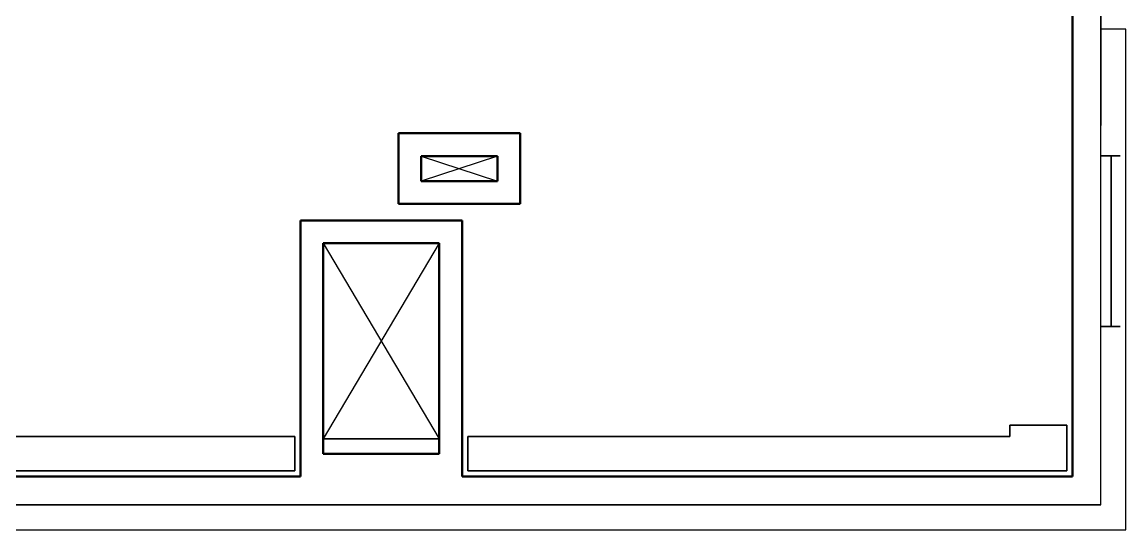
# Model space of a CAD drawing. Header units: millimetres. Extents: x -1379 to 1385823, y -4884429 to 548763.
# Drawn here: x 509308 to 519010, y -2312931 to -2308469 of the extents above; entities that cross this region are included whole.
import ezdxf

# ---------------------------------------------------------------- set-up
doc = ezdxf.new("R2010")
doc.units = ezdxf.units.MM
doc.linetypes.add('DPA_Hidden 100', pattern=[6, 4, -2])
doc.layers.add('000 - CONCRETE_EX_BUILDING_MAIN_COLOR_1', color=7, linetype='Continuous')
for name, color, linetype, lineweight in [('_ _ A-DETL-OPENING', 7, 'Continuous', 25), ('A-COLS-E', 7, 'Continuous', 35), ('A-DETL-HDLN', 7, 'DPA_Hidden 100', 35), ('A-FLOR-E', 7, 'Continuous', 35), ('WALL-E', 7, 'Continuous', 50)]:
    doc.layers.add(name, color=color, linetype=linetype, lineweight=lineweight)

# ---------------------------------------------------------------- blocks, each defined once
blk = doc.blocks.new('DPA_Rectangular - 300 x 700mm-V2-IV01 - LOWER ROOF LEVEL PLAN')
at = {"layer": '000 - CONCRETE_EX_BUILDING_MAIN_COLOR_1', "color": 7}
for p, q in [((150, -350), (150, 350)), ((150, 350), (150, -350))]:
    blk.add_line(p, q, dxfattribs=at)
blk = doc.blocks.new('C-1-IV01_REV00_20260605-145550_LOPF_EX')
at = {"color": 7}
for p, q in [((16445, -16145), (16445, -6705)), ((16665, -11965), (16445, -11965)), ((16665, -16365), (16665, -11965)), ((385, -16145), (16445, -16145)), ((215, -16365), (16665, -16365))]:
    blk.add_line(p, q, dxfattribs=at)
at = {"layer": '_ _ A-DETL-OPENING', "color": 7}
for p, q in [((11140.5, -13080), (10470.5, -13300)), ((10470.5, -13080), (11140.5, -13300)), ((9610, -13845), (10630, -15565)), ((10630, -13845), (9610, -15565))]:
    blk.add_line(p, q, dxfattribs=at)
at = {"layer": 'A-DETL-HDLN', "color": 7}
for p, q in [((16615, -13077.5), (16445, -13077.5)), ((16535, -13077.5), (16535, -14577)), ((16615, -14577), (16445, -14577))]:
    blk.add_line(p, q, dxfattribs=at)
at = {"layer": 'A-FLOR-E', "color": 7}
for p, q in [((16445, -6705), (16445, -12810)), ((16195, -15895), (16195, -10310)), ((10270.5, -13500), (10270.5, -12880)), ((10270.5, -12880), (11340.5, -12880)), ((11340.5, -12880), (11340.5, -13500)), ((11140.5, -13080), (10470.5, -13080)), ((10470.5, -13080), (10470.5, -13300)), ((10470.5, -13080), (11140.5, -13080)), ((10470.5, -13300), (10470.5, -13080)), ((11140.5, -13300), (11140.5, -13080)), ((11140.5, -13080), (11140.5, -13300)), ((10470.5, -13300), (11140.5, -13300)), ((11140.5, -13300), (10470.5, -13300)), ((11340.5, -13500), (10270.5, -13500)), ((9410, -15895), (9410, -13645)), ((9410, -13645), (10830, -13645)), ((10830, -13645), (10830, -15895)), ((10630, -13845), (9610, -13845)), ((9610, -13845), (9610, -15565)), ((9610, -13845), (10630, -13845)), ((9610, -15565), (9610, -13845)), ((10630, -15565), (10630, -13845)), ((10630, -13845), (10630, -15565)), ((15645, -15545), (15645, -15445)), ((15645, -15445), (16145, -15445)), ((16145, -15445), (16145, -15845)), ((4805, -15545), (9360, -15545)), ((9360, -15545), (9360, -15845)), ((9610, -15565), (10630, -15565)), ((10630, -15565), (9610, -15565)), ((10880, -15845), (10880, -15545)), ((10880, -15545), (15645, -15545)), ((635, -15895), (9410, -15895)), ((9360, -15845), (685, -15845)), ((10830, -15895), (16195, -15895)), ((16145, -15845), (10880, -15845)), ((385, -16145), (16445, -16145))]:
    blk.add_line(p, q, dxfattribs=at)
at = {"layer": 'WALL-E', "color": 7}
for p, q in [((16195, -10310), (16195, -15895)), ((16195, -15895), (16195, -10310)), ((10270.5, -12880), (10270.5, -13300)), ((10270.5, -13300), (10270.5, -12880)), ((10270.5, -12880), (10470.5, -12880)), ((10470.5, -12880), (10270.5, -12880)), ((10470.5, -12880), (11140.5, -12880)), ((11140.5, -12880), (10470.5, -12880)), ((11140.5, -12880), (11340.5, -12880)), ((11340.5, -12880), (11140.5, -12880)), ((11340.5, -12880), (11340.5, -13300)), ((11340.5, -13300), (11340.5, -12880)), ((10470.5, -13080), (10470.5, -13300)), ((10470.5, -13300), (10470.5, -13080)), ((10470.5, -13080), (11140.5, -13080)), ((11140.5, -13080), (10470.5, -13080)), ((11140.5, -13080), (11140.5, -13300)), ((11140.5, -13300), (11140.5, -13080)), ((10270.5, -13500), (10270.5, -13300)), ((10270.5, -13300), (10270.5, -13500)), ((10470.5, -13300), (11140.5, -13300)), ((11140.5, -13300), (10470.5, -13300)), ((11340.5, -13300), (11340.5, -13500)), ((11340.5, -13500), (11340.5, -13300)), ((10270.5, -13500), (11340.5, -13500)), ((11340.5, -13500), (10270.5, -13500)), ((9410, -13645), (10830, -13645)), ((10830, -13645), (9410, -13645)), ((9410, -13845), (9410, -13645)), ((9410, -13645), (9410, -13845)), ((10830, -13645), (10830, -13845)), ((10830, -13845), (10830, -13645)), ((9410, -13845), (9410, -15695)), ((9410, -15695), (9410, -13845)), ((9610, -13845), (10630, -13845)), ((10630, -13845), (9610, -13845)), ((9610, -13845), (10630, -13845)), ((10630, -13845), (9610, -13845)), ((9610, -13845), (10630, -13845)), ((10630, -13845), (9610, -13845)), ((9610, -13845), (9610, -15695)), ((9610, -15695), (9610, -13845)), ((10630, -13845), (10630, -15695)), ((10630, -15695), (10630, -13845)), ((10830, -13845), (10830, -15695)), ((10830, -15695), (10830, -13845)), ((9410, -15895), (9410, -15695)), ((9410, -15695), (9410, -15895)), ((9610, -15695), (10630, -15695)), ((10630, -15695), (9610, -15695)), ((10830, -15695), (10830, -15895)), ((10830, -15895), (10830, -15695)), ((635, -15895), (9410, -15895)), ((9410, -15895), (635, -15895)), ((10830, -15895), (16195, -15895)), ((16195, -15895), (10830, -15895))]:
    blk.add_line(p, q, dxfattribs=at)
at = {"layer": 'A-COLS-E', "color": 7, "rotation": 270}
blk.add_blockref('DPA_Rectangular - 300 x 700mm-V2-IV01 - LOWER ROOF LEVEL PLAN', (12625, -15995), dxfattribs=at)

msp = doc.modelspace()

# ---------------------------------------------------------------- block references
at = {"color": 7}
msp.add_blockref('C-1-IV01_REV00_20260605-145550_LOPF_EX', (502344.8, -2296566.4), dxfattribs=at)

doc.saveas('drawing.dxf')
